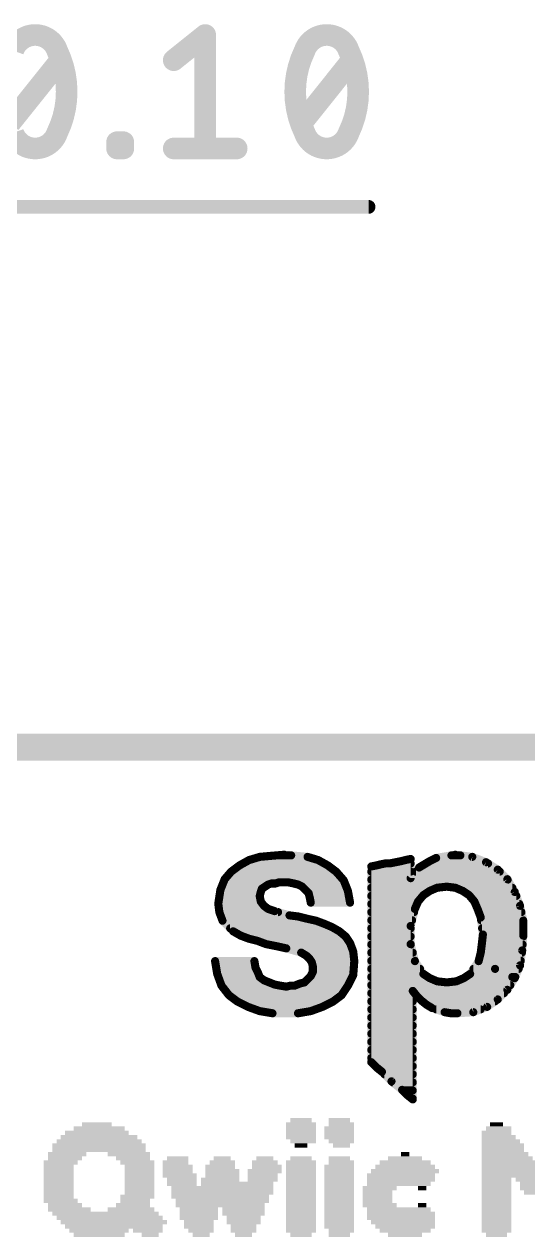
# Model space of a CAD drawing. Extents: x -33 to 53.6, y -18.3 to 32.5.
# Drawn here: x 5.43 to 10.17, y 20.84 to 32.2 of the extents above; entities that cross this region are included whole.
import ezdxf

# ---------------------------------------------------------------- set-up
doc = ezdxf.new("R2010")
doc.units = 0
for name, color, linetype in [('1', 12, 'CONTINUOUS'), ('16', 132, 'CONTINUOUS'), ('20', 31, 'CONTINUOUS'), ('21', 41, 'CONTINUOUS'), ('47', 253, 'CONTINUOUS')]:
    doc.layers.add(name, color=color, linetype=linetype)

# ---------------------------------------------------------------- blocks, each defined once
blk = doc.blocks.new('RECT')
blk.add_solid([(-0.5, -0.5), (0.5, -0.5), (-0.5, 0.5), (0.5, 0.5)])

msp = doc.modelspace()

# ---------------------------------------------------------------- linework, layer by layer
at = {"layer": '1', "const_width": 0.254}
msp.add_lwpolyline([(0, 25.4), (25.4, 25.4)], dxfattribs=at)
at = {"layer": '16', "const_width": 0.254}
msp.add_lwpolyline([(0, 25.4), (25.4, 25.4)], dxfattribs=at)
at = {"layer": '20', "const_width": 0.2032}
msp.add_lwpolyline([(25.4, 25.4), (0, 25.4)], dxfattribs=at)
at = {"layer": '21', "const_width": 0.0762}
for points in [[(7.761, 24.38), (7.881, 24.39)], [(7.881, 24.39), (8.101, 24.37)], [(9.311, 24.36), (9.491, 24.39)], [(9.491, 24.39), (9.651, 24.37)], [(7.381, 24.23), (7.461, 24.29)], [(7.461, 24.29), (7.551, 24.34)], [(7.493, 24.3078), (8.259, 24.3078)], [(7.551, 24.34), (7.651, 24.37)], [(7.651, 24.37), (7.761, 24.38)], [(7.809, 24.384), (7.947, 24.384)], [(8.101, 24.37), (8.201, 24.34)], [(8.201, 24.34), (8.291, 24.29)], [(8.291, 24.29), (8.371, 24.23)], [(8.701, 24.28), (8.751, 24.29)], [(8.701, 22.44), (8.701, 24.28)], [(8.751, 24.29), (8.791, 24.3)], [(8.791, 24.3), (8.841, 24.31)], [(8.83, 24.3078), (9.071, 24.3078)], [(8.841, 24.31), (8.881, 24.31)], [(8.881, 24.31), (8.981, 24.33)], [(8.981, 24.33), (9.021, 24.34)], [(9.021, 24.34), (9.071, 24.35)], [(9.071, 24.35), (9.071, 24.17)], [(9.151, 24.27), (9.251, 24.33)], [(9.214, 24.3078), (9.8002, 24.3078)], [(9.251, 24.33), (9.311, 24.36)], [(9.455, 24.384), (9.539, 24.384)], [(9.651, 24.37), (9.781, 24.32)], [(9.781, 24.32), (9.891, 24.25)], [(7.321, 24.16), (7.381, 24.23)], [(7.3831, 24.2316), (8.3689, 24.2316)], [(8.371, 24.23), (8.441, 24.15)], [(8.701, 24.2316), (9.071, 24.2316)], [(9.071, 24.17), (9.151, 24.27)], [(9.1203, 24.2316), (9.9094, 24.2316)], [(9.891, 24.25), (9.981, 24.16)], [(7.261, 23.93), (7.281, 24.06)], [(7.281, 24.06), (7.321, 24.16)], [(7.2887, 24.0792), (7.6848, 24.0792)], [(7.3192, 24.1554), (8.4363, 24.1554)], [(7.671, 24.07), (7.661, 24.04)], [(7.731, 24.11), (7.671, 24.07)], [(7.761, 24.12), (7.731, 24.11)], [(7.801, 24.12), (7.761, 24.12)], [(7.831, 24.13), (7.801, 24.12)], [(7.921, 24.13), (7.831, 24.13)], [(7.971, 24.12), (7.921, 24.13)], [(8.011, 24.11), (7.971, 24.12)], [(8.051, 24.09), (8.011, 24.11)], [(8.111, 24.03), (8.051, 24.09)], [(8.0618, 24.0792), (8.4693, 24.0792)], [(8.441, 24.15), (8.481, 24.05)], [(8.481, 24.05), (8.501, 23.94)], [(8.701, 24.1554), (9.9837, 24.1554)], [(8.701, 24.0792), (9.3191, 24.0792)], [(9.251, 24.05), (9.191, 24.01)], [(9.321, 24.08), (9.251, 24.05)], [(9.411, 24.09), (9.321, 24.08)], [(9.491, 24.08), (9.411, 24.09)], [(9.561, 24.05), (9.491, 24.08)], [(9.4929, 24.0792), (10.0281, 24.0792)], [(9.621, 24.01), (9.561, 24.05)], [(9.981, 24.16), (10.051, 24.04)], [(7.2722, 24.003), (7.6518, 24.003)], [(7.661, 24.04), (7.651, 24)], [(7.651, 24), (7.661, 23.95)], [(7.661, 23.95), (7.691, 23.91)], [(8.121, 23.99), (8.111, 24.03)], [(8.1178, 24.003), (8.4895, 24.003)], [(8.131, 23.94), (8.121, 23.99)], [(8.501, 23.94), (8.131, 23.94)], [(8.701, 24.003), (9.1852, 24.003)], [(9.141, 23.95), (9.111, 23.88)], [(9.191, 24.01), (9.141, 23.95)], [(9.671, 23.95), (9.621, 24.01)], [(9.6268, 24.003), (10.0652, 24.003)], [(9.701, 23.88), (9.671, 23.95)], [(10.051, 24.04), (10.101, 23.91)], [(7.271, 23.85), (7.261, 23.93)], [(7.2614, 23.9268), (7.6784, 23.9268)], [(7.2709, 23.8506), (7.8239, 23.8506)], [(7.301, 23.77), (7.271, 23.85)], [(7.691, 23.91), (7.731, 23.88)], [(7.731, 23.88), (7.791, 23.86)], [(7.791, 23.86), (7.931, 23.82)], [(8.701, 23.9268), (9.1311, 23.9268)], [(8.701, 23.8506), (9.1037, 23.8506)], [(9.111, 23.88), (9.071, 23.72)], [(9.6809, 23.9268), (10.0945, 23.9268)], [(9.731, 23.8), (9.701, 23.88)], [(9.712, 23.8506), (10.1137, 23.8506)], [(10.101, 23.91), (10.131, 23.77)], [(7.2994, 23.7744), (8.1612, 23.7744)], [(7.401, 23.67), (7.301, 23.77)], [(7.931, 23.82), (8.011, 23.81)], [(8.011, 23.81), (8.091, 23.79)], [(8.091, 23.79), (8.181, 23.77)], [(8.181, 23.77), (8.261, 23.74)], [(8.261, 23.74), (8.331, 23.71)], [(8.331, 23.71), (8.401, 23.67)], [(8.701, 23.7744), (9.0846, 23.7744)], [(9.071, 23.72), (9.071, 23.55)], [(9.751, 23.64), (9.731, 23.8)], [(9.7342, 23.7744), (10.1301, 23.7744)], [(10.131, 23.77), (10.131, 23.63)], [(7.3728, 23.6982), (8.3517, 23.6982)], [(7.471, 23.63), (7.401, 23.67)], [(7.551, 23.6), (7.471, 23.63)], [(7.4923, 23.622), (8.4586, 23.622)], [(7.631, 23.58), (7.551, 23.6)], [(8.401, 23.67), (8.461, 23.62)], [(8.461, 23.62), (8.501, 23.56)], [(8.701, 23.6982), (9.071, 23.6982)], [(8.701, 23.622), (9.071, 23.622)], [(9.741, 23.55), (9.751, 23.64)], [(9.7437, 23.6982), (10.131, 23.6982)], [(9.749, 23.622), (10.1304, 23.622)], [(9.751, 23.64), (10.131, 23.63)], [(10.131, 23.63), (9.751, 23.64)], [(10.131, 23.63), (10.121, 23.49)], [(7.711, 23.55), (7.631, 23.58)], [(7.811, 23.53), (7.711, 23.55)], [(7.732, 23.5458), (8.5063, 23.5458)], [(7.901, 23.51), (7.811, 23.53)], [(8.041, 23.47), (7.901, 23.51)], [(8.501, 23.56), (8.531, 23.48)], [(8.701, 23.5458), (9.0721, 23.5458)], [(9.071, 23.55), (9.111, 23.39)], [(9.731, 23.47), (9.741, 23.55)], [(9.7405, 23.5458), (10.125, 23.5458)], [(10.121, 23.49), (10.101, 23.35)], [(7.251, 23.27), (7.231, 23.39)], [(7.231, 23.39), (7.601, 23.39)], [(7.601, 23.39), (7.611, 23.33)], [(8.091, 23.44), (8.041, 23.47)], [(8.0417, 23.4696), (8.5322, 23.4696)], [(8.121, 23.41), (8.091, 23.44)], [(8.141, 23.38), (8.121, 23.41)], [(8.1321, 23.3934), (8.5406, 23.3934)], [(8.151, 23.34), (8.141, 23.38)], [(8.531, 23.48), (8.541, 23.39)], [(8.541, 23.39), (8.531, 23.26)], [(8.701, 23.4696), (9.0911, 23.4696)], [(8.701, 23.3934), (9.1102, 23.3934)], [(9.111, 23.39), (9.191, 23.27)], [(9.631, 23.27), (9.711, 23.39)], [(9.711, 23.39), (9.731, 23.47)], [(10.051, 23.23), (9.711, 23.39)], [(9.711, 23.39), (10.051, 23.23)], [(9.7119, 23.3934), (10.1072, 23.3934)], [(9.7309, 23.4696), (10.1181, 23.4696)], [(7.2431, 23.3172), (7.6174, 23.3172)], [(7.291, 23.16), (7.251, 23.27)], [(7.611, 23.33), (7.631, 23.29)], [(7.631, 23.29), (7.651, 23.24)], [(8.131, 23.25), (8.151, 23.29)], [(8.151, 23.29), (8.151, 23.34)], [(8.151, 23.3172), (8.5354, 23.3172)], [(8.531, 23.26), (8.481, 23.16)], [(8.701, 23.3172), (9.1595, 23.3172)], [(9.191, 23.27), (9.251, 23.23)], [(9.571, 23.23), (9.631, 23.27)], [(9.6625, 23.3172), (9.8657, 23.3172)], [(9.8657, 23.3172), (10.0873, 23.3172)], [(10.101, 23.35), (10.051, 23.23)], [(7.2615, 23.241), (7.6506, 23.241)], [(7.2893, 23.1648), (7.817, 23.1648)], [(7.361, 23.07), (7.291, 23.16)], [(7.651, 23.24), (7.691, 23.21)], [(7.691, 23.21), (7.791, 23.17)], [(7.791, 23.17), (7.841, 23.16)], [(7.841, 23.16), (7.901, 23.15)], [(7.901, 23.15), (7.941, 23.16)], [(7.941, 23.16), (7.981, 23.16)], [(7.981, 23.16), (8.031, 23.18)], [(7.993, 23.1648), (8.4834, 23.1648)], [(8.031, 23.18), (8.071, 23.19)], [(8.071, 23.19), (8.131, 23.25)], [(8.122, 23.241), (8.5215, 23.241)], [(8.481, 23.16), (8.421, 23.07)], [(8.701, 23.241), (9.2345, 23.241)], [(8.701, 23.1648), (10.0095, 23.1648)], [(9.251, 23.23), (9.321, 23.2)], [(9.321, 23.2), (9.411, 23.19)], [(9.411, 23.19), (9.501, 23.2)], [(9.501, 23.2), (9.571, 23.23)], [(9.5875, 23.241), (10.0276, 23.241)], [(10.051, 23.23), (9.981, 23.12)], [(10.0276, 23.241), (10.0556, 23.241)], [(7.3465, 23.0886), (8.4334, 23.0886)], [(7.441, 23.01), (7.361, 23.07)], [(8.421, 23.07), (8.341, 23.01)], [(8.701, 23.0886), (9.091, 23.0886)], [(9.131, 23.06), (9.091, 23.11)], [(9.091, 23.11), (9.091, 22.09)], [(9.1081, 23.0886), (9.9496, 23.0886)], [(9.171, 23.02), (9.131, 23.06)], [(9.891, 23.03), (9.791, 22.96)], [(9.981, 23.12), (9.891, 23.03)], [(7.4378, 23.0124), (8.3442, 23.0124)], [(7.541, 22.96), (7.441, 23.01)], [(7.651, 22.92), (7.541, 22.96)], [(7.6065, 22.9362), (8.1756, 22.9362)], [(7.771, 22.9), (7.651, 22.92)], [(8.131, 22.92), (8.011, 22.9)], [(8.241, 22.96), (8.131, 22.92)], [(8.341, 23.01), (8.241, 22.96)], [(8.701, 23.0124), (9.091, 23.0124)], [(8.701, 22.9362), (9.091, 22.9362)], [(9.221, 22.98), (9.171, 23.02)], [(9.1805, 23.0124), (9.8659, 23.0124)], [(9.271, 22.95), (9.221, 22.98)], [(9.391, 22.91), (9.271, 22.95)], [(9.3124, 22.9362), (9.7291, 22.9362)], [(9.791, 22.96), (9.661, 22.91)], [(8.011, 22.9), (7.771, 22.9)], [(8.701, 22.86), (9.091, 22.86)], [(9.451, 22.9), (9.391, 22.91)], [(9.511, 22.9), (9.451, 22.9)], [(9.661, 22.91), (9.511, 22.9)], [(8.701, 22.7838), (9.091, 22.7838)], [(8.701, 22.7076), (9.091, 22.7076)], [(8.701, 22.6314), (9.091, 22.6314)], [(8.701, 22.5552), (9.091, 22.5552)], [(8.701, 22.479), (9.091, 22.479)], [(8.751, 22.39), (8.701, 22.44)], [(8.7382, 22.4028), (9.091, 22.4028)], [(8.801, 22.35), (8.751, 22.39)], [(8.891, 22.26), (8.801, 22.35)], [(8.8244, 22.3266), (9.091, 22.3266)], [(8.991, 22.18), (8.891, 22.26)], [(8.903, 22.2504), (9.091, 22.2504)], [(9.041, 22.13), (8.991, 22.18)], [(8.9968, 22.1742), (9.091, 22.1742)], [(9.091, 22.09), (9.041, 22.13)], [(9.081, 22.098), (9.091, 22.098)]]:
    msp.add_lwpolyline(points, dxfattribs=at)
at = {"layer": '21', "const_width": 0.0381}
for points in [[(7.8827, 24.409, 1), (7.8793, 24.371)], [(7.8826, 24.371, 1), (7.8794, 24.409)], [(9.4934, 24.4089, 1), (9.4886, 24.3711)], [(9.4941, 24.3712, 1), (9.4879, 24.4088)], [(7.4517, 24.3067, 1), (7.4703, 24.2733)], [(7.4724, 24.2748, 1), (7.4496, 24.3052)], [(7.493, 24.3269, 1), (7.493, 24.2888)], [(7.5455, 24.3582, 1), (7.5565, 24.3218)], [(7.5603, 24.3233, 1), (7.5417, 24.3567)], [(7.6493, 24.389, 1), (7.6527, 24.351)], [(7.6565, 24.3518, 1), (7.6455, 24.3882)], [(7.7594, 24.399, 1), (7.7626, 24.361)], [(7.7627, 24.361, 1), (7.7593, 24.399)], [(7.809, 24.4031, 1), (7.809, 24.365)], [(7.947, 24.365, 1), (7.947, 24.4031)], [(8.1065, 24.3882, 1), (8.0955, 24.3518)], [(8.0993, 24.351, 1), (8.1027, 24.389)], [(8.2103, 24.3567, 1), (8.1917, 24.3233)], [(8.1955, 24.3218, 1), (8.2065, 24.3582)], [(8.259, 24.2888, 1), (8.259, 24.3269)], [(8.3024, 24.3052, 1), (8.2796, 24.2748)], [(8.2817, 24.2733, 1), (8.3003, 24.3067)], [(8.6973, 24.2987, 1), (8.7047, 24.2613)], [(8.7201, 24.28, 1), (8.682, 24.28)], [(8.7464, 24.3085, 1), (8.7556, 24.2715)], [(8.7547, 24.2713, 1), (8.7473, 24.3087)], [(8.7873, 24.3187, 1), (8.7947, 24.2813)], [(8.7956, 24.2815, 1), (8.7864, 24.3185)], [(8.83, 24.3269, 1), (8.83, 24.2888)], [(8.841, 24.3291, 1), (8.841, 24.291)], [(8.8447, 24.2913, 1), (8.8373, 24.3287)], [(8.8773, 24.3287, 1), (8.8847, 24.2913)], [(8.881, 24.291, 1), (8.881, 24.3291)], [(8.9764, 24.3485, 1), (8.9856, 24.3115)], [(8.9847, 24.3113, 1), (8.9773, 24.3487)], [(9.0173, 24.3587, 1), (9.0247, 24.3213)], [(9.0256, 24.3215, 1), (9.0164, 24.3585)], [(9.09, 24.35, 1), (9.0519, 24.35)], [(9.0747, 24.3313, 1), (9.0673, 24.3687)], [(9.071, 24.2888, 1), (9.071, 24.3269)], [(9.214, 24.3269, 1), (9.214, 24.2888)], [(9.2425, 24.347, 1), (9.2595, 24.313)], [(9.2608, 24.3137, 1), (9.2412, 24.3463)], [(9.3079, 24.3788, 1), (9.3141, 24.3412)], [(9.3195, 24.343, 1), (9.3025, 24.377)], [(9.455, 24.4031, 1), (9.455, 24.365)], [(9.539, 24.365, 1), (9.539, 24.4031)], [(9.6578, 24.3878, 1), (9.6442, 24.3522)], [(9.6486, 24.3511, 1), (9.6534, 24.3889)], [(9.7912, 24.3361, 1), (9.7708, 24.3039)], [(9.7742, 24.3022, 1), (9.7878, 24.3378)], [(9.8002, 24.2888, 1), (9.8002, 24.3269)], [(7.3696, 24.2452, 1), (7.3924, 24.2148)], [(7.3831, 24.2507, 1), (7.3831, 24.2126)], [(7.3955, 24.2176, 1), (7.3665, 24.2424)], [(8.3853, 24.2425, 1), (8.3567, 24.2175)], [(8.3596, 24.2148, 1), (8.3824, 24.2452)], [(8.3689, 24.2126, 1), (8.3689, 24.2507)], [(8.701, 24.2507, 1), (8.701, 24.2126)], [(9.0561, 24.1819, 1), (9.0859, 24.1581)], [(9.071, 24.2126, 1), (9.071, 24.2507)], [(9.1203, 24.2507, 1), (9.1203, 24.2126)], [(9.1412, 24.2863, 1), (9.1608, 24.2537)], [(9.1659, 24.2581, 1), (9.1361, 24.2819)], [(9.9045, 24.2635, 1), (9.8775, 24.2365)], [(9.8808, 24.2339, 1), (9.9012, 24.2661)], [(9.9094, 24.2126, 1), (9.9094, 24.2507)], [(7.2998, 24.0571, 1), (7.2622, 24.0629)], [(7.2887, 24.0983, 1), (7.2887, 24.0602)], [(7.3192, 24.1745, 1), (7.3192, 24.1364)], [(7.3065, 24.1724, 1), (7.3355, 24.1476)], [(7.3387, 24.1529, 1), (7.3033, 24.1671)], [(7.6604, 24.0859, 1), (7.6816, 24.0541)], [(7.6891, 24.064, 1), (7.6529, 24.076)], [(7.6848, 24.0602, 1), (7.6848, 24.0983)], [(7.725, 24.1281, 1), (7.737, 24.0919)], [(7.7416, 24.0941, 1), (7.7204, 24.1259)], [(7.761, 24.1391, 1), (7.761, 24.101)], [(7.767, 24.1019, 1), (7.755, 24.1381)], [(7.795, 24.1381, 1), (7.807, 24.1019)], [(7.801, 24.101, 1), (7.801, 24.1391)], [(7.831, 24.1491, 1), (7.831, 24.111)], [(7.837, 24.1119, 1), (7.825, 24.1481)], [(7.9247, 24.1487, 1), (7.9173, 24.1113)], [(7.921, 24.111, 1), (7.921, 24.1491)], [(7.9756, 24.1385, 1), (7.9664, 24.1015)], [(7.9673, 24.1013, 1), (7.9747, 24.1387)], [(8.0195, 24.127, 1), (8.0025, 24.093)], [(8.0064, 24.0915, 1), (8.0156, 24.1285)], [(8.0645, 24.1035, 1), (8.0375, 24.0765)], [(8.0425, 24.073, 1), (8.0595, 24.107)], [(8.0618, 24.0983, 1), (8.0618, 24.0602)], [(8.4587, 24.1571, 1), (8.4233, 24.1429)], [(8.4267, 24.1375, 1), (8.4553, 24.1625)], [(8.4363, 24.1364, 1), (8.4363, 24.1745)], [(8.4997, 24.0534, 1), (8.4623, 24.0466)], [(8.4693, 24.0602, 1), (8.4693, 24.0983)], [(8.701, 24.1745, 1), (8.701, 24.1364)], [(8.701, 24.0983, 1), (8.701, 24.0602)], [(9.0519, 24.17, 1), (9.09, 24.17)], [(9.2435, 24.0675, 1), (9.2585, 24.0325)], [(9.2616, 24.0341, 1), (9.2404, 24.0659)], [(9.3189, 24.0989, 1), (9.3231, 24.0611)], [(9.3285, 24.0625, 1), (9.3135, 24.0975)], [(9.3191, 24.0602, 1), (9.3191, 24.0983)], [(9.4134, 24.1089, 1), (9.4086, 24.0711)], [(9.4131, 24.0711, 1), (9.4089, 24.1089)], [(9.4985, 24.0975, 1), (9.4835, 24.0625)], [(9.4929, 24.0983, 1), (9.4929, 24.0602)], [(9.4886, 24.0611, 1), (9.4934, 24.0989)], [(9.5716, 24.0659, 1), (9.5504, 24.0341)], [(9.5535, 24.0325, 1), (9.5685, 24.0675)], [(9.9975, 24.1696, 1), (9.9645, 24.1504)], [(9.9675, 24.1465, 1), (9.9945, 24.1735)], [(9.9837, 24.1364, 1), (9.9837, 24.1745)], [(10.0281, 24.0602, 1), (10.0281, 24.0983)], [(7.2722, 24.0221, 1), (7.2722, 23.984)], [(7.2633, 24.0671, 1), (7.2987, 24.0529)], [(7.6697, 24.0037, 1), (7.6323, 23.9963)], [(7.6325, 24.0046, 1), (7.6695, 23.9954)], [(7.6429, 24.046, 1), (7.6791, 24.034)], [(7.6762, 23.9614, 1), (7.6458, 23.9386)], [(7.6795, 24.0354, 1), (7.6425, 24.0446)], [(7.6518, 23.984, 1), (7.6518, 24.0221)], [(8.1295, 24.0346, 1), (8.0925, 24.0254)], [(8.0975, 24.0165, 1), (8.1245, 24.0435)], [(8.1178, 24.0221, 1), (8.1178, 23.984)], [(8.1397, 23.9937, 1), (8.1023, 23.9863)], [(8.1025, 23.9854, 1), (8.1395, 23.9946)], [(8.131, 23.9591, 1), (8.131, 23.921)], [(8.4633, 24.0429, 1), (8.4987, 24.0571)], [(8.4895, 23.984, 1), (8.4895, 24.0221)], [(8.501, 23.921, 1), (8.501, 23.9591)], [(8.701, 24.0221, 1), (8.701, 23.984)], [(9.1264, 23.9622, 1), (9.1556, 23.9378)], [(9.1585, 23.9425, 1), (9.1235, 23.9575)], [(9.1804, 24.0259, 1), (9.2016, 23.9941)], [(9.2056, 23.9978, 1), (9.1764, 24.0222)], [(9.1852, 23.984, 1), (9.1852, 24.0221)], [(9.6356, 24.0222, 1), (9.6064, 23.9978)], [(9.6268, 24.0221, 1), (9.6268, 23.984)], [(9.6104, 23.9941, 1), (9.6316, 24.0259)], [(9.6885, 23.9575, 1), (9.6535, 23.9425)], [(9.6564, 23.9378, 1), (9.6856, 23.9622)], [(10.0688, 24.0468, 1), (10.0332, 24.0332)], [(10.0345, 24.0304, 1), (10.0675, 24.0496)], [(10.0652, 23.984, 1), (10.0652, 24.0221)], [(7.2799, 23.9324, 1), (7.2421, 23.9276)], [(7.2422, 23.9329, 1), (7.2798, 23.9271)], [(7.2614, 23.9459, 1), (7.2614, 23.9078)], [(7.2709, 23.8697, 1), (7.2709, 23.8316)], [(7.2888, 23.8567, 1), (7.2532, 23.8433)], [(7.2521, 23.8476, 1), (7.2899, 23.8524)], [(7.6423, 23.9463, 1), (7.6797, 23.9537)], [(7.7024, 23.9252, 1), (7.6796, 23.8948)], [(7.6758, 23.8986, 1), (7.7062, 23.9214)], [(7.6784, 23.9078, 1), (7.6784, 23.9459)], [(7.737, 23.8981, 1), (7.725, 23.8619)], [(7.7196, 23.8648, 1), (7.7424, 23.8952)], [(7.7962, 23.8783, 1), (7.7858, 23.8417)], [(7.785, 23.8419, 1), (7.797, 23.8781)], [(7.8239, 23.8316, 1), (7.8239, 23.8697)], [(8.1123, 23.9363, 1), (8.1497, 23.9437)], [(8.4823, 23.9366, 1), (8.5197, 23.9434)], [(8.701, 23.9459, 1), (8.701, 23.9078)], [(8.701, 23.8697, 1), (8.701, 23.8316)], [(9.0935, 23.8875, 1), (9.1285, 23.8725)], [(9.1295, 23.8754, 1), (9.0925, 23.8846)], [(9.1037, 23.8316, 1), (9.1037, 23.8697)], [(9.1311, 23.9078, 1), (9.1311, 23.9459)], [(9.6809, 23.9459, 1), (9.6809, 23.9078)], [(9.7188, 23.8867, 1), (9.6832, 23.8733)], [(9.6835, 23.8725, 1), (9.7185, 23.8875)], [(9.712, 23.8697, 1), (9.712, 23.8316)], [(10.1196, 23.914, 1), (10.0824, 23.906)], [(10.0832, 23.9032, 1), (10.1188, 23.9168)], [(10.0945, 23.9078, 1), (10.0945, 23.9459)], [(10.1137, 23.8316, 1), (10.1137, 23.8697)], [(7.2994, 23.7934, 1), (7.2994, 23.7553)], [(7.3145, 23.7835, 1), (7.2875, 23.7565)], [(7.2832, 23.7633, 1), (7.3188, 23.7767)], [(7.9334, 23.8389, 1), (7.9286, 23.8011)], [(7.9258, 23.8017, 1), (7.9362, 23.8383)], [(8.0156, 23.8285, 1), (8.0064, 23.7915)], [(8.0086, 23.7911, 1), (8.0134, 23.8289)], [(8.0951, 23.8086, 1), (8.0869, 23.7714)], [(8.0864, 23.7715, 1), (8.0956, 23.8085)], [(8.1612, 23.7553, 1), (8.1612, 23.7934)], [(8.1877, 23.7878, 1), (8.1743, 23.7522)], [(8.1769, 23.7514, 1), (8.1851, 23.7886)], [(8.2685, 23.7575, 1), (8.2535, 23.7225)], [(8.2543, 23.7222, 1), (8.2677, 23.7578)], [(8.3405, 23.7265, 1), (8.3215, 23.6935)], [(8.3235, 23.6925, 1), (8.3385, 23.7275)], [(8.701, 23.7934, 1), (8.701, 23.7553)], [(9.09, 23.72, 1), (9.0519, 23.72)], [(9.0846, 23.7553, 1), (9.0846, 23.7934)], [(9.7499, 23.8024, 1), (9.7121, 23.7976)], [(9.7132, 23.7933, 1), (9.7488, 23.8067)], [(9.7342, 23.7934, 1), (9.7342, 23.7553)], [(10.1501, 23.77, 1), (10.112, 23.77)], [(10.1124, 23.766, 1), (10.1496, 23.774)], [(10.1301, 23.7553, 1), (10.1301, 23.7934)], [(7.3728, 23.7172, 1), (7.3728, 23.6791)], [(7.4105, 23.6865, 1), (7.3915, 23.6535)], [(7.3875, 23.6565, 1), (7.4145, 23.6835)], [(7.4777, 23.6478, 1), (7.4643, 23.6122)], [(7.4615, 23.6135, 1), (7.4805, 23.6465)], [(7.4923, 23.641, 1), (7.4923, 23.6029)], [(7.5556, 23.6185, 1), (7.5464, 23.5815)], [(7.5443, 23.5822, 1), (7.5577, 23.6178)], [(8.3517, 23.6791, 1), (8.3517, 23.7172)], [(8.4132, 23.6846, 1), (8.3888, 23.6554)], [(8.3915, 23.6535, 1), (8.4105, 23.6865)], [(8.4769, 23.6306, 1), (8.4451, 23.6094)], [(8.4488, 23.6054, 1), (8.4732, 23.6346)], [(8.4586, 23.6029, 1), (8.4586, 23.641)], [(8.701, 23.7172, 1), (8.701, 23.6791)], [(8.701, 23.641, 1), (8.701, 23.6029)], [(9.0525, 23.7246, 1), (9.0895, 23.7154)], [(9.071, 23.6791, 1), (9.071, 23.7172)], [(9.071, 23.6029, 1), (9.071, 23.641)], [(9.7437, 23.7172, 1), (9.7437, 23.6791)], [(9.749, 23.641, 1), (9.749, 23.6029)], [(9.7515, 23.659, 1), (9.7505, 23.621)], [(9.7515, 23.659, 1), (9.7505, 23.621)], [(9.7699, 23.6379, 1), (9.7321, 23.6421)], [(9.7321, 23.6376, 1), (9.7699, 23.6424)], [(10.15, 23.6286, 1), (10.112, 23.6314)], [(10.112, 23.63, 1), (10.1501, 23.63)], [(10.1304, 23.6029, 1), (10.1304, 23.641)], [(10.1305, 23.611, 1), (10.1315, 23.649)], [(10.1305, 23.611, 1), (10.1315, 23.649)], [(10.131, 23.6791, 1), (10.131, 23.7172)], [(7.6377, 23.5978, 1), (7.6243, 23.5622)], [(7.6264, 23.5615, 1), (7.6356, 23.5985)], [(7.7147, 23.5687, 1), (7.7073, 23.5313)], [(7.7043, 23.5322, 1), (7.7177, 23.5678)], [(7.732, 23.5648, 1), (7.732, 23.5267)], [(7.8151, 23.5486, 1), (7.8069, 23.5114)], [(7.8073, 23.5113, 1), (7.8147, 23.5487)], [(7.9062, 23.5283, 1), (7.8958, 23.4917)], [(7.8969, 23.4914, 1), (7.9051, 23.5286)], [(8.5188, 23.5667, 1), (8.4832, 23.5533)], [(8.4851, 23.5494, 1), (8.5169, 23.5706)], [(8.5063, 23.5267, 1), (8.5063, 23.5648)], [(8.701, 23.5648, 1), (8.701, 23.5267)], [(9.0519, 23.55, 1), (9.09, 23.55)], [(9.0895, 23.5546, 1), (9.0525, 23.5454)], [(9.0721, 23.5267, 1), (9.0721, 23.5648)], [(9.7405, 23.5648, 1), (9.7405, 23.5267)], [(9.7221, 23.5521, 1), (9.7599, 23.5479)], [(9.7599, 23.5476, 1), (9.7221, 23.5524)], [(10.1399, 23.4873, 1), (10.1021, 23.4927)], [(10.125, 23.5267, 1), (10.125, 23.5648)], [(7.2498, 23.3931, 1), (7.2122, 23.3869)], [(7.231, 23.4091, 1), (7.231, 23.371)], [(7.6198, 23.3931, 1), (7.5822, 23.3869)], [(7.601, 23.371, 1), (7.601, 23.4091)], [(8.0508, 23.4863, 1), (8.0312, 23.4537)], [(8.0417, 23.4886, 1), (8.0417, 23.4505)], [(8.0358, 23.4517, 1), (8.0462, 23.4883)], [(8.1045, 23.4535, 1), (8.0775, 23.4265)], [(8.0812, 23.4237, 1), (8.1008, 23.4563)], [(8.1369, 23.4206, 1), (8.1051, 23.3994)], [(8.1075, 23.3965, 1), (8.1345, 23.4235)], [(8.1321, 23.4124, 1), (8.1321, 23.3743)], [(8.1595, 23.3846, 1), (8.1225, 23.3754)], [(8.1251, 23.3694, 1), (8.1569, 23.3906)], [(8.5499, 23.4821, 1), (8.5121, 23.4779)], [(8.5132, 23.4733, 1), (8.5488, 23.4867)], [(8.56, 23.3885, 1), (8.522, 23.3915)], [(8.5221, 23.3879, 1), (8.5599, 23.3921)], [(8.5322, 23.4505, 1), (8.5322, 23.4886)], [(8.5406, 23.3743, 1), (8.5406, 23.4124)], [(8.701, 23.4886, 1), (8.701, 23.4505)], [(8.701, 23.4124, 1), (8.701, 23.3743)], [(9.0911, 23.4505, 1), (9.0911, 23.4886)], [(9.1269, 23.4006, 1), (9.0951, 23.3794)], [(9.0925, 23.3854, 1), (9.1295, 23.3946)], [(9.1102, 23.3743, 1), (9.1102, 23.4124)], [(9.7191, 23.4072, 1), (9.7029, 23.3728)], [(9.7191, 23.4072, 1), (9.7029, 23.3728)], [(9.6925, 23.3946, 1), (9.7295, 23.3854)], [(9.7119, 23.4124, 1), (9.7119, 23.3743)], [(9.7269, 23.3794, 1), (9.6951, 23.4006)], [(9.7309, 23.4886, 1), (9.7309, 23.4505)], [(9.7121, 23.4724, 1), (9.7499, 23.4676)], [(9.7495, 23.4654, 1), (9.7125, 23.4746)], [(10.102, 23.4914, 1), (10.14, 23.4886)], [(10.1072, 23.3743, 1), (10.1072, 23.4124)], [(10.1181, 23.4505, 1), (10.1181, 23.4886)], [(7.2431, 23.3362, 1), (7.2431, 23.2981)], [(7.2689, 23.2765, 1), (7.2331, 23.2635)], [(7.2322, 23.2669, 1), (7.2698, 23.2731)], [(7.628, 23.3385, 1), (7.594, 23.3215)], [(7.5922, 23.3269, 1), (7.6298, 23.3331)], [(7.6487, 23.2971, 1), (7.6133, 23.2829)], [(7.614, 23.2815, 1), (7.648, 23.2985)], [(7.6174, 23.2981, 1), (7.6174, 23.3362)], [(8.17, 23.34, 1), (8.1319, 23.34)], [(8.1319, 23.29, 1), (8.17, 23.29)], [(8.151, 23.3362, 1), (8.151, 23.2981)], [(8.1325, 23.3354, 1), (8.1695, 23.3446)], [(8.168, 23.2815, 1), (8.134, 23.2985)], [(8.548, 23.2515, 1), (8.514, 23.2685)], [(8.5354, 23.2981, 1), (8.5354, 23.3362)], [(8.701, 23.3362, 1), (8.701, 23.2981)], [(9.1595, 23.2981, 1), (9.1595, 23.3362)], [(9.2016, 23.2859, 1), (9.1804, 23.2541)], [(9.1751, 23.2594, 1), (9.2069, 23.2806)], [(9.6151, 23.2806, 1), (9.6469, 23.2594)], [(9.6416, 23.2541, 1), (9.6204, 23.2859)], [(9.6625, 23.3362, 1), (9.6625, 23.2981)], [(9.8657, 23.3362, 1), (9.8657, 23.2981)], [(9.8657, 23.2981, 1), (9.8657, 23.3362)], [(10.0821, 23.3527, 1), (10.1199, 23.3473)], [(10.1186, 23.3427, 1), (10.0834, 23.3573)], [(10.0873, 23.2981, 1), (10.0873, 23.3362)], [(7.2615, 23.26, 1), (7.2615, 23.2219)], [(7.2893, 23.1838, 1), (7.2893, 23.1457)], [(7.306, 23.1717, 1), (7.276, 23.1483)], [(7.2731, 23.1535, 1), (7.3089, 23.1665)], [(7.6624, 23.2552, 1), (7.6396, 23.2248)], [(7.6333, 23.2329, 1), (7.6687, 23.2471)], [(7.6506, 23.2219, 1), (7.6506, 23.26)], [(7.6981, 23.2277, 1), (7.6839, 23.1923)], [(7.6796, 23.1948, 1), (7.7024, 23.2252)], [(7.7947, 23.1887, 1), (7.7873, 23.1513)], [(7.7839, 23.1523, 1), (7.7981, 23.1877)], [(7.817, 23.1457, 1), (7.817, 23.1838)], [(7.8441, 23.1788, 1), (7.8379, 23.1412)], [(7.8373, 23.1413, 1), (7.8447, 23.1787)], [(7.8964, 23.1685, 1), (7.9056, 23.1315)], [(7.8979, 23.1312, 1), (7.9041, 23.1688)], [(7.941, 23.1791, 1), (7.941, 23.141)], [(7.9456, 23.1415, 1), (7.9364, 23.1785)], [(7.9739, 23.1777, 1), (7.9881, 23.1423)], [(7.993, 23.1838, 1), (7.993, 23.1457)], [(7.981, 23.141, 1), (7.981, 23.1791)], [(8.0264, 23.1985, 1), (8.0356, 23.1615)], [(8.0381, 23.1623, 1), (8.0239, 23.1977)], [(8.0575, 23.2035, 1), (8.0845, 23.1765)], [(8.0756, 23.1715, 1), (8.0664, 23.2085)], [(8.122, 23.26, 1), (8.122, 23.2219)], [(8.114, 23.2585, 1), (8.148, 23.2415)], [(8.1445, 23.2365, 1), (8.1175, 23.2635)], [(8.464, 23.1685, 1), (8.498, 23.1515)], [(8.4969, 23.1494, 1), (8.4651, 23.1706)], [(8.4834, 23.1457, 1), (8.4834, 23.1838)], [(8.512, 23.2615, 1), (8.55, 23.2585)], [(8.5215, 23.2219, 1), (8.5215, 23.26)], [(8.701, 23.26, 1), (8.701, 23.2219)], [(8.701, 23.1838, 1), (8.701, 23.1457)], [(9.2585, 23.2475, 1), (9.2435, 23.2125)], [(9.2345, 23.2219, 1), (9.2345, 23.26)], [(9.2404, 23.2141, 1), (9.2616, 23.2459)], [(9.3231, 23.2189, 1), (9.3189, 23.1811)], [(9.3135, 23.1825, 1), (9.3285, 23.2175)], [(9.4089, 23.2089, 1), (9.4131, 23.1711)], [(9.4089, 23.1711, 1), (9.4131, 23.2089)], [(9.4935, 23.2175, 1), (9.5085, 23.1825)], [(9.5031, 23.1811, 1), (9.4989, 23.2189)], [(9.5604, 23.2459, 1), (9.5816, 23.2141)], [(9.5785, 23.2125, 1), (9.5635, 23.2475)], [(9.5875, 23.26, 1), (9.5875, 23.2219)], [(10.0276, 23.26, 1), (10.0276, 23.2219)], [(10.0095, 23.1457, 1), (10.0095, 23.1838)], [(10.0276, 23.2219, 1), (10.0276, 23.26)], [(10.0334, 23.2373, 1), (10.0686, 23.2227)], [(10.0671, 23.2198, 1), (10.0349, 23.2402)], [(10.0429, 23.2128, 1), (10.0591, 23.2472)], [(10.0429, 23.2128, 1), (10.0591, 23.2472)], [(10.0556, 23.2219, 1), (10.0556, 23.26)], [(7.3465, 23.1076, 1), (7.3465, 23.0695)], [(7.3724, 23.0852, 1), (7.3496, 23.0548)], [(7.346, 23.0583, 1), (7.376, 23.0817)], [(8.4051, 23.0806, 1), (8.4369, 23.0594)], [(8.4324, 23.0548, 1), (8.4096, 23.0852)], [(8.4334, 23.0695, 1), (8.4334, 23.1076)], [(8.701, 23.1076, 1), (8.701, 23.0695)], [(9.1059, 23.1219, 1), (9.0761, 23.0981)], [(9.1101, 23.11, 1), (9.072, 23.11)], [(9.1081, 23.1076, 1), (9.1081, 23.0695)], [(9.091, 23.0695, 1), (9.091, 23.1076)], [(9.1445, 23.0735, 1), (9.1175, 23.0465)], [(9.1161, 23.0481, 1), (9.1459, 23.0719)], [(9.9019, 23.0144, 1), (9.8801, 23.0456)], [(9.9496, 23.0695, 1), (9.9496, 23.1076)], [(9.9649, 23.1302, 1), (9.9971, 23.1098)], [(9.9945, 23.1065, 1), (9.9675, 23.1335)], [(7.4378, 23.0314, 1), (7.4378, 22.9933)], [(7.4495, 23.027, 1), (7.4325, 22.993)], [(7.4296, 22.9948, 1), (7.4524, 23.0252)], [(7.5475, 22.9779, 1), (7.5345, 22.9421)], [(7.5325, 22.943, 1), (7.5495, 22.977)], [(7.6065, 22.9552, 1), (7.6065, 22.9171)], [(7.6541, 22.9388, 1), (7.6479, 22.9012)], [(7.6445, 22.9021, 1), (7.6575, 22.9379)], [(8.1245, 22.9379, 1), (8.1375, 22.9021)], [(8.1341, 22.9012, 1), (8.1279, 22.9388)], [(8.1756, 22.9171, 1), (8.1756, 22.9552)], [(8.2325, 22.977, 1), (8.2495, 22.943)], [(8.2475, 22.9421, 1), (8.2345, 22.9779)], [(8.3296, 23.0252, 1), (8.3524, 22.9948)], [(8.3495, 22.993, 1), (8.3325, 23.027)], [(8.3442, 22.9933, 1), (8.3442, 23.0314)], [(8.701, 23.0314, 1), (8.701, 22.9933)], [(8.701, 22.9552, 1), (8.701, 22.9171)], [(9.091, 22.9933, 1), (9.091, 23.0314)], [(9.091, 22.9171, 1), (9.091, 22.9552)], [(9.1829, 23.0349, 1), (9.1591, 23.0051)], [(9.1575, 23.0065, 1), (9.1845, 23.0335)], [(9.1805, 23.0314, 1), (9.1805, 22.9933)], [(9.2308, 22.9963, 1), (9.2112, 22.9637)], [(9.2091, 22.9651, 1), (9.2329, 22.9949)], [(9.277, 22.9681, 1), (9.265, 22.9319)], [(9.2612, 22.9337, 1), (9.2808, 22.9663)], [(9.3124, 22.9552, 1), (9.3124, 22.9171)], [(9.7291, 22.9171, 1), (9.7291, 22.9552)], [(9.7801, 22.9756, 1), (9.8019, 22.9444)], [(9.7978, 22.9422, 1), (9.7842, 22.9778)], [(9.8659, 22.9933, 1), (9.8659, 23.0314)], [(9.8775, 23.0435, 1), (9.9045, 23.0165)], [(7.771, 22.9191, 1), (7.771, 22.881)], [(7.7679, 22.8812, 1), (7.7741, 22.9188)], [(8.0079, 22.9188, 1), (8.0141, 22.8812)], [(8.011, 22.881, 1), (8.011, 22.9191)], [(8.701, 22.879, 1), (8.701, 22.8409)], [(9.091, 22.8409, 1), (9.091, 22.879)], [(9.3941, 22.9288, 1), (9.3879, 22.8912)], [(9.385, 22.8919, 1), (9.397, 22.9281)], [(9.451, 22.9191, 1), (9.451, 22.881)], [(9.4479, 22.8812, 1), (9.4541, 22.9188)], [(9.5097, 22.919, 1), (9.5123, 22.881)], [(9.511, 22.881, 1), (9.511, 22.9191)], [(9.6542, 22.9278, 1), (9.6678, 22.8922)], [(9.6623, 22.891, 1), (9.6597, 22.929)], [(8.701, 22.8028, 1), (8.701, 22.7647)], [(8.701, 22.7266, 1), (8.701, 22.6885)], [(9.091, 22.7647, 1), (9.091, 22.8028)], [(9.091, 22.6885, 1), (9.091, 22.7266)], [(8.701, 22.6505, 1), (8.701, 22.6124)], [(9.091, 22.6124, 1), (9.091, 22.6505)], [(8.701, 22.5743, 1), (8.701, 22.5362)], [(8.701, 22.4981, 1), (8.701, 22.46)], [(9.091, 22.5362, 1), (9.091, 22.5743)], [(9.091, 22.46, 1), (9.091, 22.4981)], [(8.7145, 22.4535, 1), (8.6875, 22.4265)], [(8.682, 22.44, 1), (8.7201, 22.44)], [(8.7382, 22.4219, 1), (8.7382, 22.3838)], [(8.7629, 22.4049, 1), (8.7391, 22.3751)], [(8.7375, 22.3765, 1), (8.7645, 22.4035)], [(8.8145, 22.3635, 1), (8.7875, 22.3365)], [(8.7891, 22.3351, 1), (8.8129, 22.3649)], [(9.091, 22.3838, 1), (9.091, 22.4219)], [(8.8244, 22.3457, 1), (8.8244, 22.3076)], [(8.9029, 22.2749, 1), (8.8791, 22.2451)], [(8.8775, 22.2465, 1), (8.9045, 22.2735)], [(8.903, 22.2695, 1), (8.903, 22.2314)], [(9.091, 22.3076, 1), (9.091, 22.3457)], [(9.091, 22.2314, 1), (9.091, 22.2695)], [(9.0045, 22.1935, 1), (8.9775, 22.1665)], [(8.9968, 22.1933, 1), (8.9968, 22.1552)], [(8.9791, 22.1651, 1), (9.0029, 22.1949)], [(9.0529, 22.1449, 1), (9.0291, 22.1151)], [(9.0275, 22.1165, 1), (9.0545, 22.1435)], [(9.091, 22.1552, 1), (9.091, 22.1933)], [(9.081, 22.1171, 1), (9.081, 22.079)], [(9.072, 22.09, 1), (9.1101, 22.09)], [(9.0791, 22.0751, 1), (9.1029, 22.1049)], [(9.091, 22.079, 1), (9.091, 22.1171)]]:
    msp.add_lwpolyline(points, format="xyb", dxfattribs=at)
at = {"layer": '47'}
for points, const_width in [([(5.5379, 32.0959, 0.3205), (5.3305, 31.9477)], 0.2032), ([(5.7454, 31.9477, 0.3205), (5.5379, 32.0959)], 0.2032), ([(5.5379, 32.1467, 1), (5.5379, 32.0451)], 0.1016), ([(5.5379, 32.0451, 1), (5.5379, 32.1467)], 0.1016), ([(7.1889, 32.0959, 1), (7.0873, 32.0959)], 0.1016), ([(7.1699, 32.0562, 1), (7.1064, 32.1356)], 0.1016), ([(8.2811, 32.0959, 0.3205), (8.0737, 31.9477)], 0.2032), ([(8.4886, 31.9477, 0.3205), (8.2811, 32.0959)], 0.2032), ([(8.2811, 32.1467, 1), (8.2811, 32.0451)], 0.1016), ([(8.2811, 32.0451, 1), (8.2811, 32.1467)], 0.1016), ([(5.8343, 31.5625, 0.1139), (5.7454, 31.9477)], 0.2032), ([(5.791, 31.97, 1), (5.6997, 31.9255)], 0.1016), ([(8.0737, 31.9477, 0.1139), (7.9848, 31.5625)], 0.2032), ([(8.1194, 31.9255, 1), (8.028, 31.97)], 0.1016), ([(8.5775, 31.5625, 0.1139), (8.4886, 31.9477)], 0.2032), ([(8.5342, 31.97, 1), (8.4429, 31.9255)], 0.1016), ([(5.6973, 31.9313, 1), (5.7934, 31.9642)], 0.1016), ([(5.8147, 31.8271, 1), (5.7353, 31.8906)], 0.1016), ([(6.8101, 31.8985, 1), (6.8735, 31.8192)], 0.1016), ([(8.0256, 31.9642, 1), (8.1217, 31.9313)], 0.1016), ([(8.4405, 31.9313, 1), (8.5366, 31.9642)], 0.1016), ([(8.5579, 31.8271, 1), (8.4785, 31.8906)], 0.1016), ([(5.7454, 31.1773, 0.1139), (5.8343, 31.5625)], 0.2032), ([(5.8851, 31.5625, 1), (5.7835, 31.5625)], 0.1016), ([(5.7835, 31.5625, 1), (5.8851, 31.5625)], 0.1016), ([(7.9848, 31.5625, 0.1139), (8.0737, 31.1773)], 0.2032), ([(8.0356, 31.5625, 1), (7.934, 31.5625)], 0.1016), ([(7.934, 31.5625, 1), (8.0356, 31.5625)], 0.1016), ([(8.4886, 31.1773, 0.1139), (8.5775, 31.5625)], 0.2032), ([(8.6283, 31.5625, 1), (8.5267, 31.5625)], 0.1016), ([(8.5267, 31.5625, 1), (8.6283, 31.5625)], 0.1016), ([(5.3305, 31.1773, 0.3205), (5.5379, 31.0291)], 0.2032), ([(5.5379, 31.0291, 0.3205), (5.7454, 31.1773)], 0.2032), ([(5.6997, 31.1995, 1), (5.791, 31.155)], 0.1016), ([(5.7934, 31.1608, 1), (5.6973, 31.1937)], 0.1016), ([(8.0044, 31.2979, 1), (8.0837, 31.2344)], 0.1016), ([(8.0737, 31.1773, 0.3205), (8.2811, 31.0291)], 0.2032), ([(8.1217, 31.1937, 1), (8.0256, 31.1608)], 0.1016), ([(8.028, 31.155, 1), (8.1194, 31.1995)], 0.1016), ([(8.2811, 31.0291, 0.3205), (8.4886, 31.1773)], 0.2032), ([(8.4429, 31.1995, 1), (8.5342, 31.155)], 0.1016), ([(8.5366, 31.1608, 1), (8.4405, 31.1937)], 0.1016), ([(5.5379, 31.0799, 1), (5.5379, 30.9783)], 0.1016), ([(5.5379, 30.9783, 1), (5.5379, 31.0799)], 0.1016), ([(6.3592, 31.0884, 1), (6.2576, 31.0884)], 0.1016), ([(6.3084, 31.1392, 1), (6.3084, 31.0376)], 0.1016), ([(6.3084, 31.0799, 1), (6.3084, 30.9783)], 0.1016), ([(6.4185, 31.0884, 1), (6.3169, 31.0884)], 0.1016), ([(6.3677, 31.0376, 1), (6.3677, 31.1392)], 0.1016), ([(6.3677, 30.9783, 1), (6.3677, 31.0799)], 0.1016), ([(6.8418, 31.0799, 1), (6.8418, 30.9783)], 0.1016), ([(7.4345, 30.9783, 1), (7.4345, 31.0799)], 0.1016), ([(8.2811, 31.0799, 1), (8.2811, 30.9783)], 0.1016), ([(8.2811, 30.9783, 1), (8.2811, 31.0799)], 0.1016), ([(6.2576, 31.0291, 1), (6.3592, 31.0291)], 0.1016), ([(6.3169, 31.0291, 1), (6.4185, 31.0291)], 0.1016), ([(7.0873, 31.0291, 1), (7.1889, 31.0291)], 0.1016), ([(8.6746, 30.4475, 1), (8.6746, 30.5125)], 0.065)]:
    msp.add_lwpolyline(points, format="xyb", dxfattribs=dict(at, const_width=const_width))
for points, const_width in [([(6.8418, 31.8588), (7.1381, 32.0959)], 0.2032), ([(7.1381, 32.0959), (7.1381, 31.0291)], 0.2032), ([(5.3009, 31.2662), (5.775, 31.8588)], 0.2032), ([(8.0441, 31.2662), (8.5182, 31.8588)], 0.2032), ([(6.3084, 31.0291), (6.3084, 31.0884)], 0.2032), ([(6.3084, 31.0884), (6.3677, 31.0884)], 0.2032), ([(6.3677, 31.0291), (6.3084, 31.0291)], 0.2032), ([(6.3677, 31.0884), (6.3677, 31.0291)], 0.2032), ([(6.8418, 31.0291), (7.4345, 31.0291)], 0.2032), ([(2.605, 30.48), (8.6746, 30.48)], 0.13)]:
    msp.add_lwpolyline(points, dxfattribs=dict(at, const_width=const_width))

# ---------------------------------------------------------------- block references
at = {"layer": '21', "yscale": 0.04}
for p, xscale in [((6.139, 21.816), 0.48), ((6.119, 21.856), 0.28), ((8.039, 21.856), 0.28), ((8.039, 21.816), 0.28), ((8.039, 21.896), 0.2), ((8.399, 21.816), 0.28), ((8.399, 21.896), 0.2), ((8.419, 21.856), 0.24), ((9.899, 21.816), 0.24), ((9.879, 21.856), 0.12), ((6.139, 21.696), 0.8), ((6.139, 21.736), 0.72), ((6.119, 21.776), 0.6), ((8.039, 21.776), 0.28), ((8.039, 21.736), 0.28), ((8.059, 21.696), 0.24), ((8.399, 21.776), 0.28), ((8.399, 21.736), 0.28), ((8.419, 21.696), 0.24), ((9.879, 21.776), 0.28), ((9.899, 21.736), 0.32), ((9.919, 21.696), 0.36), ((5.839, 21.576), 0.36), ((6.139, 21.656), 0.88), ((6.139, 21.616), 0.88), ((6.419, 21.576), 0.4), ((8.039, 21.656), 0.12), ((8.419, 21.656), 0.16), ((9.019, 21.576), 0.08), ((9.939, 21.656), 0.4), ((9.939, 21.616), 0.4), ((9.959, 21.576), 0.44), ((5.779, 21.496), 0.32), ((5.759, 21.456), 0.28), ((5.819, 21.536), 0.32), ((6.459, 21.536), 0.32), ((6.499, 21.496), 0.32), ((6.519, 21.456), 0.28), ((6.859, 21.496), 0.24), ((6.879, 21.456), 0.28), ((6.879, 21.536), 0.2), ((7.279, 21.456), 0.28), ((7.299, 21.496), 0.24), ((7.299, 21.536), 0.16), ((7.699, 21.496), 0.24), ((7.719, 21.456), 0.28), ((7.699, 21.536), 0.16), ((8.039, 21.496), 0.28), ((8.039, 21.456), 0.28), ((8.039, 21.536), 0.2), ((8.399, 21.456), 0.28), ((8.399, 21.536), 0.2), ((8.419, 21.496), 0.24), ((9.019, 21.456), 0.56), ((9.019, 21.496), 0.48), ((9.019, 21.536), 0.32), ((9.979, 21.536), 0.48), ((9.999, 21.496), 0.52), ((10.019, 21.456), 0.56), ((5.759, 21.416), 0.28), ((5.759, 21.376), 0.28), ((6.519, 21.416), 0.28), ((6.519, 21.376), 0.28), ((6.879, 21.416), 0.28), ((6.899, 21.376), 0.32), ((7.299, 21.416), 0.32), ((7.299, 21.376), 0.32), ((7.699, 21.416), 0.32), ((7.679, 21.376), 0.28), ((8.039, 21.416), 0.28), ((8.039, 21.376), 0.28), ((8.399, 21.416), 0.28), ((8.399, 21.376), 0.28), ((8.979, 21.376), 0.64), ((9.019, 21.416), 0.64), ((10.019, 21.416), 0.56), ((10.319, 21.376), 1.16), ((5.759, 21.336), 0.28), ((5.759, 21.296), 0.28), ((5.759, 21.256), 0.28), ((6.519, 21.336), 0.28), ((6.519, 21.296), 0.28), ((6.519, 21.256), 0.28), ((6.919, 21.336), 0.28), ((6.919, 21.296), 0.28), ((7.299, 21.256), 0.96), ((7.279, 21.336), 0.36), ((7.439, 21.296), 0.68), ((7.679, 21.336), 0.28), ((8.039, 21.336), 0.28), ((8.039, 21.296), 0.28), ((8.039, 21.256), 0.28), ((8.399, 21.336), 0.28), ((8.399, 21.296), 0.28), ((8.399, 21.256), 0.28), ((8.779, 21.256), 0.32), ((8.979, 21.336), 0.64), ((8.959, 21.296), 0.6), ((9.179, 21.256), 0.08), ((9.879, 21.336), 0.28), ((9.879, 21.296), 0.28), ((9.879, 21.256), 0.28), ((10.319, 21.336), 0.52), ((10.339, 21.296), 0.48), ((10.319, 21.256), 0.44), ((5.759, 21.216), 0.28), ((5.759, 21.176), 0.28), ((5.779, 21.136), 0.32), ((6.499, 21.176), 0.32), ((6.479, 21.136), 0.28), ((6.519, 21.216), 0.28), ((7.299, 21.216), 0.96), ((7.279, 21.176), 0.92), ((7.299, 21.136), 0.88), ((8.039, 21.216), 0.28), ((8.039, 21.176), 0.28), ((8.039, 21.136), 0.28), ((8.399, 21.216), 0.28), ((8.399, 21.176), 0.28), ((8.399, 21.136), 0.28), ((8.759, 21.216), 0.28), ((8.759, 21.176), 0.28), ((8.759, 21.136), 0.28), ((9.879, 21.216), 0.28), ((9.879, 21.176), 0.28), ((9.879, 21.136), 0.28), ((10.319, 21.216), 0.36), ((5.819, 21.096), 0.32), ((5.859, 21.056), 0.4), ((6.439, 21.056), 0.44), ((6.459, 21.096), 0.32), ((7.279, 21.096), 0.84), ((7.079, 21.056), 0.36), ((7.079, 21.016), 0.36), ((7.499, 21.056), 0.4), ((7.499, 21.016), 0.4), ((8.039, 21.096), 0.28), ((8.039, 21.056), 0.28), ((8.039, 21.016), 0.28), ((8.399, 21.096), 0.28), ((8.399, 21.056), 0.28), ((8.399, 21.016), 0.28), ((8.779, 21.096), 0.32), ((8.959, 21.056), 0.6), ((8.979, 21.016), 0.64), ((9.179, 21.096), 0.08), ((9.879, 21.096), 0.28), ((9.879, 21.056), 0.28), ((9.879, 21.016), 0.28), ((6.279, 20.896), 0.92), ((7.079, 20.976), 0.36), ((7.079, 20.936), 0.28), ((7.079, 20.896), 0.28), ((7.499, 20.976), 0.32), ((7.499, 20.936), 0.32), ((7.499, 20.896), 0.24), ((8.039, 20.976), 0.28), ((8.039, 20.936), 0.28), ((8.039, 20.896), 0.28), ((8.399, 20.976), 0.28), ((8.399, 20.936), 0.28), ((8.399, 20.896), 0.28), ((8.979, 20.976), 0.64), ((8.999, 20.936), 0.6), ((9.019, 20.896), 0.56), ((9.879, 20.976), 0.28), ((9.879, 20.936), 0.28), ((9.879, 20.896), 0.28), ((6.139, 20.856), 0.56), ((6.139, 20.816), 0.48), ((6.599, 20.856), 0.28), ((6.619, 20.816), 0.16), ((7.099, 20.856), 0.24), ((7.099, 20.816), 0.16), ((7.499, 20.856), 0.24), ((7.499, 20.816), 0.16), ((8.039, 20.856), 0.28), ((8.039, 20.816), 0.2), ((8.419, 20.856), 0.24), ((8.399, 20.816), 0.2), ((9.019, 20.856), 0.48), ((9.019, 20.816), 0.32), ((9.879, 20.856), 0.28), ((9.879, 20.816), 0.2)]:
    msp.add_blockref('RECT', p, dxfattribs=dict(at, xscale=xscale))
for p in [(6.199, 21.016), (6.239, 20.976), (6.279, 20.936)]:
    msp.add_blockref('RECT', p, dxfattribs=at)

doc.saveas('drawing.dxf')
